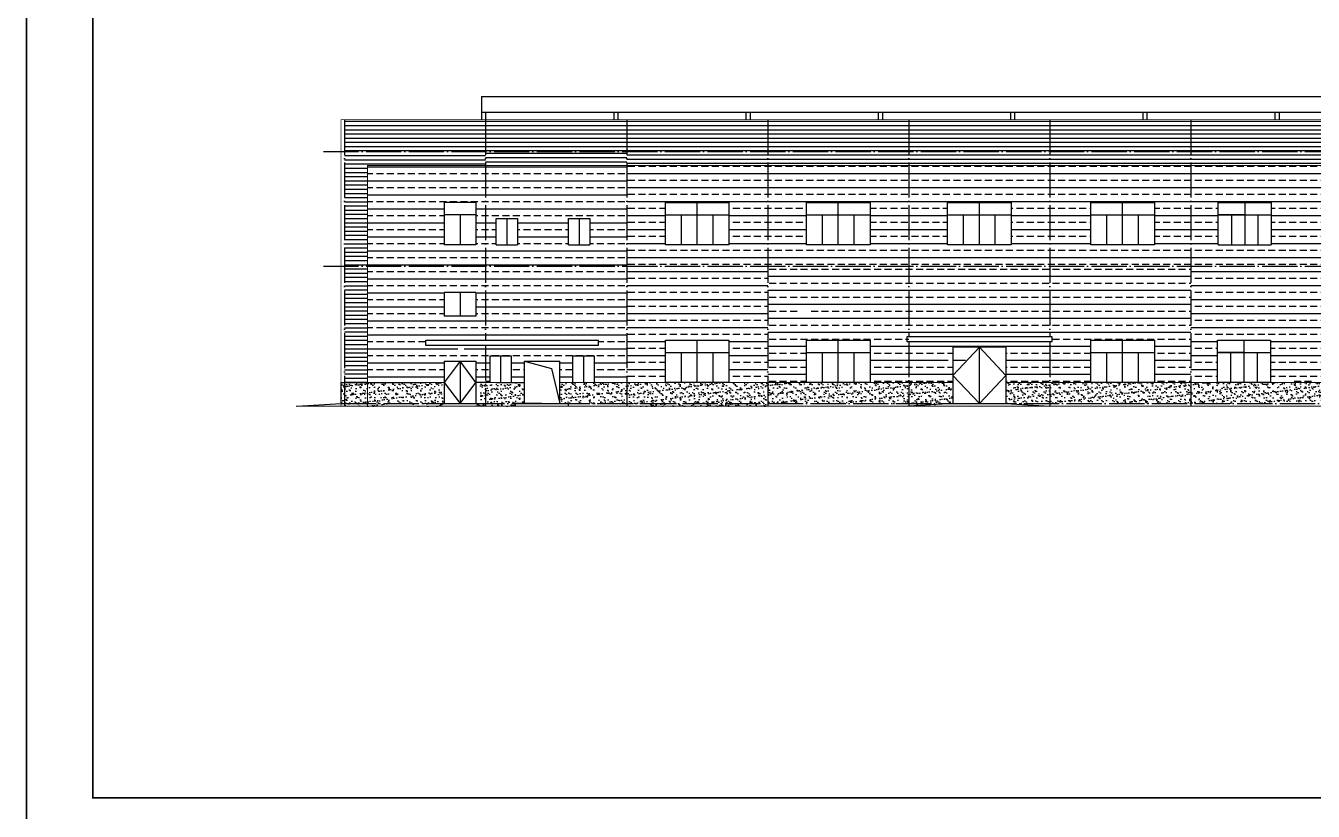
# Model space of a CAD drawing. Extents: x -518586 to 1253874, y -62343 to 661177.
# Drawn here: x 1096126 to 1169141, y 116640 to 161190 of the extents above; entities that cross this region are included whole.
import ezdxf

# ---------------------------------------------------------------- set-up
doc = ezdxf.new("R2010")
doc.units = 0
doc.header["$LTSCALE"] = 1000
doc.header["$MEASUREMENT"] = 0
doc.linetypes.add('DOTE', pattern=[2.42, 2, -0.2, 0.02, -0.2])
for name, color, linetype in [('DOTE', 9, 'DOTE'), ('WALL', 6, 'Continuous'), ('WINDOW', 4, 'Continuous'), ('图框', 7, 'Continuous'), ('尺寸线', 3, 'Continuous'), ('路', 150, 'Continuous')]:
    doc.layers.add(name, color=color, linetype=linetype)
pattern_1 = [(180, (-311176.11, 82430.06), (-4e-14, -238.125), [])]
pattern_2 = [(180, (-341733.9, 189322), (-2e-13, -793.75), []), (180, (-342130.8, 189718.9), (-2e-13, -793.75), [396.875, -198.4375])]
pattern_3 = [(37.5, (-341733.93, 189322), (-12.59867, 385.364754), [0, -304, 0, -340, 0, -325]), (7.5, (-341733.93, 189322), (353.95534, 564.42921), [0, -164, 0, -274, 0, -105]), (327.5, (-341979.93, 189322), (622.82837, 1.13181), [0, -100, 0, -360, 0, -470]), (317.5, (-341979.93, 189322), (601.22532, 175.53511), [0, -50, 0, -236, 0, -270])]
pattern_4 = [(180, (0, 0), (-2e-13, -793.75), []), (180, (-396.9, 396.9), (-2e-13, -793.75), [396.875, -198.4375])]
pattern_5 = [(180, (0, 0), (-4e-14, -238.125), [])]
pattern_6 = [(37.5, (0, 0), (-12.59867, 385.36475), [0, -304, 0, -340, 0, -325]), (7.5, (0, 0), (353.95534, 564.42921), [0, -164, 0, -274, 0, -105]), (327.5, (-246, 0), (622.82837, 1.13181), [0, -100, 0, -360, 0, -470]), (317.5, (-246, 0), (601.22532, 175.53511), [0, -50, 0, -236, 0, -270])]

msp = doc.modelspace()

# ---------------------------------------------------------------- hatches: boundary and pattern name
h = msp.add_hatch()
h.set_pattern_fill('ANSI31', color=251, scale=150, angle=135, style=0)
h.set_pattern_definition(pattern_1)
h.paths.add_polyline_path([(1122207, 154062), (1122207, 155862), (1114207, 155862), (1114207, 154062)])
h = msp.add_hatch()
h.set_pattern_fill('ANSI31', color=251, scale=150, angle=135, style=0)
h.set_pattern_definition(pattern_1)
h.paths.add_polyline_path([(1130207, 154062), (1130207, 155862), (1122207, 155862), (1122207, 154062)])
h = msp.add_hatch()
h.set_pattern_fill('ANSI31', color=251, scale=150, angle=135, style=0)
h.set_pattern_definition(pattern_1)
h.paths.add_polyline_path([(1138207, 154062), (1138207, 155862), (1130207, 155862), (1130207, 154062)])
h = msp.add_hatch()
h.set_pattern_fill('ANSI31', color=251, scale=150, angle=135, style=0)
h.set_pattern_definition(pattern_1)
h.paths.add_polyline_path([(1146207, 154062), (1146207, 155862), (1138207, 155862), (1138207, 154062)])
h = msp.add_hatch()
h.set_pattern_fill('ANSI31', color=251, scale=150, angle=135, style=0)
h.set_pattern_definition(pattern_1)
h.paths.add_polyline_path([(1154207, 154062), (1154207, 155862), (1146207, 155862), (1146207, 154062)])
h = msp.add_hatch()
h.set_pattern_fill('ANSI31', color=251, scale=150, angle=135, style=0)
h.set_pattern_definition(pattern_1)
h.paths.add_polyline_path([(1162207, 154062), (1162207, 155862), (1154207, 155862), (1154207, 154062)])
h = msp.add_hatch()
h.set_pattern_fill('ANSI31', color=251, scale=150, angle=135, style=0)
h.set_pattern_definition(pattern_1)
h.paths.add_polyline_path([(1170207, 154062), (1170207, 155862), (1162207, 155862), (1162207, 154062)])
h = msp.add_hatch()
h.set_pattern_fill('ANSI31', color=251, scale=150, angle=135, style=0)
h.set_pattern_definition(pattern_5)
h.paths.add_polyline_path([(1114207, 154062), (1114207, 147562), (1115507, 147562), (1115507, 153262), (1122207, 153262), (1122207, 154062)])
h = msp.add_hatch()
h.set_pattern_fill('ANSI31', color=251, scale=150, angle=135, style=0)
h.set_pattern_definition([(180, (244.43, -7016.8), (-4e-14, -238.125), [])])
h.paths.add_polyline_path([(1122207, 154062), (1122207, 153262), (1130207, 153262), (1130207, 154062)])
h = msp.add_hatch()
h.set_pattern_fill('ANSI31', color=251, scale=150, angle=135, style=0)
h.set_pattern_definition(pattern_1)
h.paths.add_polyline_path([(1130207, 153262), (1138207, 153262), (1138207, 154062), (1130207, 154062)])
h = msp.add_hatch()
h.set_pattern_fill('ANSI31', color=251, scale=150, angle=135, style=0)
h.set_pattern_definition(pattern_1)
h.paths.add_polyline_path([(1138207, 153262), (1146207, 153262), (1146207, 154062), (1138207, 154062)])
h = msp.add_hatch()
h.set_pattern_fill('ANSI31', color=251, scale=150, angle=135, style=0)
h.set_pattern_definition(pattern_1)
h.paths.add_polyline_path([(1146207, 153262), (1154207, 153262), (1154207, 154062), (1146207, 154062)])
h = msp.add_hatch()
h.set_pattern_fill('ANSI31', color=251, scale=150, angle=135, style=0)
h.set_pattern_definition(pattern_1)
h.paths.add_polyline_path([(1154207, 153262), (1162207, 153262), (1162207, 154062), (1154207, 154062)])
h = msp.add_hatch()
h.set_pattern_fill('ANSI31', color=251, scale=150, angle=135, style=0)
h.set_pattern_definition(pattern_1)
h.paths.add_polyline_path([(1162207, 153262), (1170207, 153262), (1170207, 154062), (1162207, 154062)])
h = msp.add_hatch()
h.set_pattern_fill('ANSI33', color=253, scale=250, angle=135, style=0)
h.set_pattern_definition(pattern_4)
h.paths.add_polyline_path([(1115507, 147562), (1122207, 147562), (1122207, 153262), (1115507, 153262)])
h.paths.add_polyline_path([(1119857, 151162), (1121657, 151162), (1121657, 148762), (1119857, 148762)], flags=16)
h = msp.add_hatch()
h.set_pattern_fill('ANSI33', color=253, scale=250, angle=135, style=0)
h.set_pattern_definition(pattern_4)
h.paths.add_polyline_path([(1122207, 153262), (1122207, 147562), (1130207, 147562), (1130207, 153262)])
h.paths.add_polyline_path([(1126907, 150262), (1128107, 150262), (1128107, 148762), (1126907, 148762)], flags=16)
h.paths.add_polyline_path([(1124007, 150262), (1124007, 148762), (1122807, 148762), (1122807, 150262)], flags=16)
h = msp.add_hatch()
h.set_pattern_fill('ANSI33', color=253, scale=250, angle=135, style=0)
h.set_pattern_definition(pattern_2)
h.paths.add_polyline_path([(1130207, 147562), (1138207, 147562), (1138207, 153262), (1130207, 153262)])
h.paths.add_polyline_path([(1132407, 148762), (1132407, 151162), (1136007, 151162), (1136007, 148762)], flags=16)
h = msp.add_hatch()
h.set_pattern_fill('ANSI33', color=253, scale=250, angle=135, style=0)
h.set_pattern_definition(pattern_2)
h.paths.add_polyline_path([(1138207, 147562), (1146207, 147562), (1146207, 153262), (1138207, 153262)])
h.paths.add_polyline_path([(1140407, 148762), (1140407, 151162), (1144007, 151162), (1144007, 148762)], flags=16)
h = msp.add_hatch()
h.set_pattern_fill('ANSI33', color=253, scale=250, angle=135, style=0)
h.set_pattern_definition(pattern_2)
h.paths.add_polyline_path([(1146207, 147562), (1154207, 147562), (1154207, 153262), (1146207, 153262)])
h.paths.add_polyline_path([(1148407, 148762), (1148407, 151162), (1152007, 151162), (1152007, 148762)], flags=16)
h = msp.add_hatch()
h.set_pattern_fill('ANSI33', color=253, scale=250, angle=135, style=0)
h.set_pattern_definition(pattern_2)
h.paths.add_polyline_path([(1162207, 153262), (1154207, 153262), (1154207, 147562), (1162207, 147562)])
h.paths.add_polyline_path([(1160132, 151162), (1160132, 148762), (1156532, 148762), (1156532, 151162)], flags=16)
h = msp.add_hatch()
h.set_pattern_fill('ANSI33', color=253, scale=250, angle=135, style=0)
h.set_pattern_definition(pattern_2)
h.paths.add_polyline_path([(1166707, 143362), (1166707, 140962), (1170207, 140962), (1170207, 153262), (1162207, 153262), (1162207, 140962), (1163707, 140962), (1163707, 143362)])
h.paths.add_polyline_path([(1163752, 148762), (1163752, 151162), (1166752, 151162), (1166752, 148762)], flags=16)
h = msp.add_hatch()
h.set_pattern_fill('ANSI31', color=251, scale=150, angle=135, style=0)
h.set_pattern_definition(pattern_5)
h.paths.add_polyline_path([(1114207, 140962), (1114507, 140962), (1115507, 140962), (1115507, 147562), (1114207, 147562)])
h = msp.add_hatch()
h.set_pattern_fill('ANSI33', color=253, scale=250, angle=135, style=0)
h.set_pattern_definition(pattern_4)
h.paths.add_polyline_path([(1115507, 147562), (1115507, 140962), (1118807, 140962), (1119857, 140962), (1119857, 142162), (1121657, 142162), (1121657, 140962), (1122207, 140962), (1122207, 143062), (1120807, 143062), (1121107, 142762), (1120507, 142762), (1120807, 143062), (1118807, 143062), (1118807, 143362), (1120857, 143362), (1122207, 143362), (1122207, 147562)])
h.paths.add_polyline_path([(1119857, 146062), (1121657, 146062), (1121657, 144712), (1119857, 144712)], flags=16)
h = msp.add_hatch()
h.set_pattern_fill('ANSI33', color=253, scale=250, angle=135, style=0)
h.set_pattern_definition(pattern_4)
h.paths.add_polyline_path([(1130207, 147562), (1122207, 147562), (1122207, 143362), (1122307, 143362), (1128607, 143362), (1128607, 143062), (1122207, 143062), (1122207, 140962), (1122457, 140962), (1122457, 142462), (1123657, 142462), (1123657, 140962), (1124387, 140962), (1124387, 142162), (1126387, 142162), (1126387, 140962), (1127157, 140962), (1127157, 142462), (1128357, 142462), (1128357, 140962), (1130207, 140962)])
h = msp.add_hatch()
h.set_pattern_fill('ANSI33', color=253, scale=250, angle=135, style=0)
h.set_pattern_definition(pattern_2)
h.paths.add_polyline_path([(1138207, 147562), (1130207, 147562), (1130207, 140962), (1132407, 140962), (1132407, 143362), (1136007, 143362), (1136007, 140962), (1137207, 140962), (1138207, 140962)])
at = {"layer": '尺寸线'}
h = msp.add_hatch(dxfattribs=at)
h.set_pattern_fill('粉刷', color=0, scale=100, style=0)
h.set_pattern_definition(pattern_6)
h.paths.add_polyline_path([(1114007, 139762), (1114207, 139762), (1114207, 140962), (1114007, 140962)])
h = msp.add_hatch(dxfattribs=at)
h.set_pattern_fill('粉刷', color=0, scale=100, style=0)
h.set_pattern_definition(pattern_3)
h.paths.add_polyline_path([(1119807, 139762), (1119807, 140962), (1114507, 140962), (1114207, 140962), (1114207, 139762)])
h = msp.add_hatch(dxfattribs=at)
h.set_pattern_fill('粉刷', color=0, scale=100, style=0)
h.set_pattern_definition(pattern_3)
h.paths.add_polyline_path([(1122207, 140962), (1121907, 140962), (1121907, 139762), (1122207, 139762)])
h = msp.add_hatch(dxfattribs=at)
h.set_pattern_fill('粉刷', color=0, scale=100, style=0)
h.set_pattern_definition(pattern_6)
h.paths.add_polyline_path([(1122807, 140962), (1122207, 140962), (1122207, 139762), (1122457, 139762), (1124387, 139762), (1124387, 140962), (1123657, 140962)])
h = msp.add_hatch(dxfattribs=at)
h.set_pattern_fill('粉刷', color=0, scale=100, style=0)
h.set_pattern_definition(pattern_6)
h.paths.add_polyline_path([(1130207, 139762), (1130207, 140962), (1126407, 140962), (1126407, 139762), (1126887, 139762)])
h = msp.add_hatch(dxfattribs=at)
h.set_pattern_fill('粉刷', color=0, scale=100, style=0)
h.set_pattern_definition(pattern_3)
h.paths.add_polyline_path([(1138207, 139762), (1138207, 140962), (1137207, 140962), (1130207, 140962), (1130207, 139762)])
h = msp.add_hatch(dxfattribs=at)
h.set_pattern_fill('粉刷', color=0, scale=100, style=0)
h.set_pattern_definition(pattern_3)
h.paths.add_polyline_path([(1146207, 139762), (1146207, 140962), (1138207, 140962), (1138207, 139762)])
h = msp.add_hatch(dxfattribs=at)
h.set_pattern_fill('粉刷', color=0, scale=100, style=0)
h.set_pattern_definition(pattern_3)
h.paths.add_polyline_path([(1148707, 139762), (1148707, 140962), (1146207, 140962), (1146207, 139762)])
h = msp.add_hatch(dxfattribs=at)
h.set_pattern_fill('粉刷', color=0, scale=100, style=0)
h.set_pattern_definition(pattern_3)
h.paths.add_polyline_path([(1154207, 139762), (1154207, 140962), (1151707, 140962), (1151707, 139762)])
h = msp.add_hatch(dxfattribs=at)
h.set_pattern_fill('粉刷', color=0, scale=100, style=0)
h.set_pattern_definition(pattern_3)
h.paths.add_polyline_path([(1162207, 140962), (1154207, 140962), (1154207, 139762), (1162207, 139762)])
h = msp.add_hatch(dxfattribs=at)
h.set_pattern_fill('粉刷', color=0, scale=100, style=0)
h.set_pattern_definition(pattern_3)
h.paths.add_polyline_path([(1162207, 140962), (1162207, 139762), (1170207, 139762), (1170207, 140962)])
h = msp.add_hatch(dxfattribs=at)
h.set_pattern_fill('粉刷', color=0, scale=100, style=0)
h.set_pattern_definition(pattern_6)
h.paths.add_polyline_path([(1114207, 139762), (1114007, 139762), (1114007, 139612), (1114207, 139612)])
h = msp.add_hatch(dxfattribs=at)
h.set_pattern_fill('粉刷', color=0, scale=100, style=0)
h.set_pattern_definition(pattern_6)
h.paths.add_polyline_path([(1114207, 139762), (1114207, 139612), (1115507, 139612), (1115507, 139762)])
h = msp.add_hatch(dxfattribs=at)
h.set_pattern_fill('粉刷', color=0, scale=100, style=0)
h.set_pattern_definition(pattern_6)
h.paths.add_polyline_path([(1115507, 139762), (1115507, 139612), (1119557, 139612), (1119857, 139762)])
h = msp.add_hatch(dxfattribs=at)
h.set_pattern_fill('粉刷', color=0, scale=100, style=0)
h.set_pattern_definition(pattern_6)
h.paths.add_polyline_path([(1121657, 139762), (1121957, 139612), (1122207, 139612), (1122207, 139762)])
h = msp.add_hatch(dxfattribs=at)
h.set_pattern_fill('粉刷', color=0, scale=100, style=0)
h.set_pattern_definition(pattern_6)
h.paths.add_polyline_path([(1122207, 139762), (1122207, 139612), (1123887, 139612), (1123887, 139762)])
h = msp.add_hatch(dxfattribs=at)
h.set_pattern_fill('粉刷', color=0, scale=100, style=0)
h.set_pattern_definition(pattern_6)
h.paths.add_polyline_path([(1138207, 139612), (1138207, 139762), (1130207, 139762), (1130207, 139612)])
h = msp.add_hatch(dxfattribs=at)
h.set_pattern_fill('粉刷', color=0, scale=100, style=0)
h.set_pattern_definition(pattern_6)
h.paths.add_polyline_path([(1148707, 139762), (1146207, 139762), (1146207, 139612)], flags=17)

# ---------------------------------------------------------------- linework, layer by layer
for p, q in [((1121967, 157181), (1121967, 155862)), ((1121967, 157181), (1210447, 157181)), ((1121967, 156281), (1210447, 156281)), ((1122207, 156281), (1122207, 155862)), ((1129467, 156281), (1129467, 155862)), ((1129707, 156281), (1129707, 155862)), ((1136967, 156281), (1136967, 155862)), ((1137207, 156281), (1137207, 155862)), ((1144467, 156281), (1144467, 155862)), ((1144707, 156281), (1144707, 155862)), ((1151967, 156281), (1151967, 155862)), ((1151967, 156281), (1151967, 155862)), ((1152207, 156281), (1152207, 155862)), ((1152207, 156281), (1152207, 155862)), ((1159467, 156281), (1159467, 155862)), ((1159467, 156281), (1159467, 155862)), ((1159467, 156281), (1159467, 155862)), ((1159467, 156281), (1159467, 155862)), ((1159707, 156281), (1159707, 155862)), ((1159707, 156281), (1159707, 155862)), ((1159707, 156281), (1159707, 155862)), ((1159707, 156281), (1159707, 155862)), ((1166967, 156281), (1166967, 155862)), ((1166967, 156281), (1166967, 155862)), ((1166967, 156281), (1166967, 155862)), ((1167207, 156281), (1167207, 155862)), ((1167207, 156281), (1167207, 155862)), ((1167207, 156281), (1167207, 155862))]:
    msp.add_line(p, q)
at = {"color": 253}
for p, q in [((1146207, 146971), (1138207, 146971)), ((1138680, 147368), (1138283, 147368)), ((1139276, 147368), (1138879, 147368)), ((1139871, 147368), (1139474, 147368)), ((1140466, 147368), (1140069, 147368)), ((1141062, 147368), (1140665, 147368)), ((1141657, 147368), (1141260, 147368)), ((1142252, 147368), (1141855, 147368)), ((1142848, 147368), (1142451, 147368)), ((1143443, 147368), (1143046, 147368)), ((1144038, 147368), (1143641, 147368)), ((1144633, 147368), (1144237, 147368)), ((1145229, 147368), (1144832, 147368)), ((1145824, 147368), (1145427, 147368)), ((1146207, 147368), (1146023, 147368)), ((1146419, 147368), (1146207, 147368)), ((1154207, 146971), (1146207, 146971)), ((1147015, 147368), (1146618, 147368)), ((1147610, 147368), (1147213, 147368)), ((1148205, 147368), (1147808, 147368)), ((1148801, 147368), (1148404, 147368)), ((1149396, 147368), (1148999, 147368)), ((1149991, 147368), (1149594, 147368)), ((1150587, 147368), (1150190, 147368)), ((1151182, 147368), (1150785, 147368)), ((1151777, 147368), (1151380, 147368)), ((1152373, 147368), (1151976, 147368)), ((1152968, 147368), (1152571, 147368)), ((1153563, 147368), (1153166, 147368)), ((1154158, 147368), (1153762, 147368)), ((1162207, 146971), (1154207, 146971)), ((1154754, 147368), (1154357, 147368)), ((1155349, 147368), (1154952, 147368)), ((1155944, 147368), (1155548, 147368)), ((1156540, 147368), (1156143, 147368)), ((1157135, 147368), (1156738, 147368)), ((1157730, 147368), (1157333, 147368)), ((1158326, 147368), (1157929, 147368)), ((1158921, 147368), (1158524, 147368)), ((1159516, 147368), (1159119, 147368)), ((1160112, 147368), (1159715, 147368)), ((1160707, 147368), (1160310, 147368)), ((1161302, 147368), (1160905, 147368)), ((1161898, 147368), (1161501, 147368)), ((1162207, 147368), (1162096, 147368)), ((1146207, 146177), (1138207, 146177)), ((1138680, 146574), (1138283, 146574)), ((1139276, 146574), (1138879, 146574)), ((1139871, 146574), (1139474, 146574)), ((1140466, 146574), (1140069, 146574)), ((1141062, 146574), (1140665, 146574)), ((1141657, 146574), (1141260, 146574)), ((1142252, 146574), (1141855, 146574)), ((1142848, 146574), (1142451, 146574)), ((1143443, 146574), (1143046, 146574)), ((1144038, 146574), (1143641, 146574)), ((1144633, 146574), (1144237, 146574)), ((1145229, 146574), (1144832, 146574)), ((1145824, 146574), (1145427, 146574)), ((1146207, 146574), (1146023, 146574)), ((1146419, 146574), (1146207, 146574)), ((1154207, 146177), (1146207, 146177)), ((1147015, 146574), (1146618, 146574)), ((1147610, 146574), (1147213, 146574)), ((1148205, 146574), (1147808, 146574)), ((1148801, 146574), (1148404, 146574)), ((1149396, 146574), (1148999, 146574)), ((1149991, 146574), (1149594, 146574)), ((1150587, 146574), (1150190, 146574)), ((1151182, 146574), (1150785, 146574)), ((1151777, 146574), (1151380, 146574)), ((1152373, 146574), (1151976, 146574)), ((1152968, 146574), (1152571, 146574)), ((1153563, 146574), (1153166, 146574)), ((1154158, 146574), (1153762, 146574)), ((1162207, 146177), (1154207, 146177)), ((1154754, 146574), (1154357, 146574)), ((1155349, 146574), (1154952, 146574)), ((1155944, 146574), (1155548, 146574)), ((1156540, 146574), (1156143, 146574)), ((1157135, 146574), (1156738, 146574)), ((1157730, 146574), (1157333, 146574)), ((1158326, 146574), (1157929, 146574)), ((1158921, 146574), (1158524, 146574)), ((1159516, 146574), (1159119, 146574)), ((1160112, 146574), (1159715, 146574)), ((1160707, 146574), (1160310, 146574)), ((1161302, 146574), (1160905, 146574)), ((1161898, 146574), (1161501, 146574)), ((1162207, 146574), (1162096, 146574)), ((1146207, 145383), (1138207, 145383)), ((1138680, 145780), (1138283, 145780)), ((1139276, 145780), (1138879, 145780)), ((1139871, 145780), (1139474, 145780)), ((1140466, 145780), (1140069, 145780)), ((1141062, 145780), (1140665, 145780)), ((1141657, 145780), (1141260, 145780)), ((1142252, 145780), (1141855, 145780)), ((1142848, 145780), (1142451, 145780)), ((1143443, 145780), (1143046, 145780)), ((1144038, 145780), (1143641, 145780)), ((1144633, 145780), (1144237, 145780)), ((1145229, 145780), (1144832, 145780)), ((1145824, 145780), (1145427, 145780)), ((1146207, 145780), (1146023, 145780)), ((1146419, 145780), (1146207, 145780)), ((1154207, 145383), (1146207, 145383)), ((1147015, 145780), (1146618, 145780)), ((1147610, 145780), (1147213, 145780)), ((1148205, 145780), (1147808, 145780)), ((1148801, 145780), (1148404, 145780)), ((1149396, 145780), (1148999, 145780)), ((1149991, 145780), (1149594, 145780)), ((1150587, 145780), (1150190, 145780)), ((1151182, 145780), (1150785, 145780)), ((1151777, 145780), (1151380, 145780)), ((1152373, 145780), (1151976, 145780)), ((1152968, 145780), (1152571, 145780)), ((1153563, 145780), (1153166, 145780)), ((1154158, 145780), (1153762, 145780)), ((1162207, 145383), (1154207, 145383)), ((1154754, 145780), (1154357, 145780)), ((1155349, 145780), (1154952, 145780)), ((1155944, 145780), (1155548, 145780)), ((1156540, 145780), (1156143, 145780)), ((1157135, 145780), (1156738, 145780)), ((1157730, 145780), (1157333, 145780)), ((1158326, 145780), (1157929, 145780)), ((1158921, 145780), (1158524, 145780)), ((1159516, 145780), (1159119, 145780)), ((1160112, 145780), (1159715, 145780)), ((1160707, 145780), (1160310, 145780)), ((1161302, 145780), (1160905, 145780)), ((1161898, 145780), (1161501, 145780)), ((1162207, 145780), (1162096, 145780)), ((1146207, 144589), (1138207, 144589)), ((1138680, 144986), (1138283, 144986)), ((1139276, 144986), (1138879, 144986)), ((1139871, 144986), (1139474, 144986)), ((1141062, 144986), (1140665, 144986)), ((1141657, 144986), (1141260, 144986)), ((1142252, 144986), (1141855, 144986)), ((1142848, 144986), (1142451, 144986)), ((1143443, 144986), (1143046, 144986)), ((1144038, 144986), (1143641, 144986)), ((1144633, 144986), (1144237, 144986)), ((1145229, 144986), (1144832, 144986)), ((1145824, 144986), (1145427, 144986)), ((1146207, 144986), (1146023, 144986)), ((1146419, 144986), (1146207, 144986)), ((1154207, 144589), (1146207, 144589)), ((1147015, 144986), (1146618, 144986)), ((1147610, 144986), (1147213, 144986)), ((1148205, 144986), (1147808, 144986)), ((1148801, 144986), (1148404, 144986)), ((1149396, 144986), (1148999, 144986)), ((1149991, 144986), (1149594, 144986)), ((1150587, 144986), (1150190, 144986)), ((1151182, 144986), (1150785, 144986)), ((1151777, 144986), (1151380, 144986)), ((1152373, 144986), (1151976, 144986)), ((1152968, 144986), (1152571, 144986)), ((1153563, 144986), (1153166, 144986)), ((1154158, 144986), (1153762, 144986)), ((1162207, 144589), (1154207, 144589)), ((1154754, 144986), (1154357, 144986)), ((1155349, 144986), (1154952, 144986)), ((1155944, 144986), (1155548, 144986)), ((1156540, 144986), (1156143, 144986)), ((1157135, 144986), (1156738, 144986)), ((1157730, 144986), (1157333, 144986)), ((1158326, 144986), (1157929, 144986)), ((1158921, 144986), (1158524, 144986)), ((1159516, 144986), (1159119, 144986)), ((1160112, 144986), (1159715, 144986)), ((1160707, 144986), (1160310, 144986)), ((1161302, 144986), (1160905, 144986)), ((1161898, 144986), (1161501, 144986)), ((1162207, 144986), (1162096, 144986)), ((1138680, 144193), (1138283, 144193)), ((1139276, 144193), (1138879, 144193)), ((1139871, 144193), (1139474, 144193)), ((1140466, 144193), (1140069, 144193)), ((1141062, 144193), (1140665, 144193)), ((1141657, 144193), (1141260, 144193)), ((1142252, 144193), (1141855, 144193)), ((1142848, 144193), (1142451, 144193)), ((1143443, 144193), (1143046, 144193)), ((1144038, 144193), (1143641, 144193)), ((1144633, 144193), (1144237, 144193)), ((1145229, 144193), (1144832, 144193)), ((1145824, 144193), (1145427, 144193)), ((1146207, 144193), (1146023, 144193)), ((1146419, 144193), (1146207, 144193)), ((1147015, 144193), (1146618, 144193)), ((1147610, 144193), (1147213, 144193)), ((1148205, 144193), (1147808, 144193)), ((1148801, 144193), (1148404, 144193)), ((1149396, 144193), (1148999, 144193)), ((1149991, 144193), (1149594, 144193)), ((1150587, 144193), (1150190, 144193)), ((1151182, 144193), (1150785, 144193)), ((1151777, 144193), (1151380, 144193)), ((1152373, 144193), (1151976, 144193)), ((1152968, 144193), (1152571, 144193)), ((1153563, 144193), (1153166, 144193)), ((1154158, 144193), (1153762, 144193)), ((1154754, 144193), (1154357, 144193)), ((1155349, 144193), (1154952, 144193)), ((1155944, 144193), (1155548, 144193)), ((1156540, 144193), (1156143, 144193)), ((1157135, 144193), (1156738, 144193)), ((1157730, 144193), (1157333, 144193)), ((1158326, 144193), (1157929, 144193)), ((1158921, 144193), (1158524, 144193)), ((1159516, 144193), (1159119, 144193)), ((1160112, 144193), (1159715, 144193)), ((1160707, 144193), (1160310, 144193)), ((1161302, 144193), (1160905, 144193)), ((1161898, 144193), (1161501, 144193)), ((1162207, 144193), (1162096, 144193)), ((1146207, 143796), (1138207, 143796)), ((1138680, 143399), (1138283, 143399)), ((1139276, 143399), (1138879, 143399)), ((1139871, 143399), (1139474, 143399)), ((1140466, 143399), (1140069, 143399)), ((1141062, 143399), (1140665, 143399)), ((1141657, 143399), (1141260, 143399)), ((1142252, 143399), (1141855, 143399)), ((1142848, 143399), (1142451, 143399)), ((1143443, 143399), (1143046, 143399)), ((1144038, 143399), (1143641, 143399)), ((1144633, 143399), (1144237, 143399)), ((1145229, 143399), (1144832, 143399)), ((1145824, 143399), (1145427, 143399)), ((1146207, 143399), (1146023, 143399)), ((1154207, 143796), (1146207, 143796)), ((1162207, 143796), (1154207, 143796)), ((1154754, 143399), (1154357, 143399)), ((1155349, 143399), (1154952, 143399)), ((1155944, 143399), (1155548, 143399)), ((1156540, 143399), (1156143, 143399)), ((1157135, 143399), (1156738, 143399)), ((1157730, 143399), (1157333, 143399)), ((1158326, 143399), (1157929, 143399)), ((1158921, 143399), (1158524, 143399)), ((1159516, 143399), (1159119, 143399)), ((1160112, 143399), (1159715, 143399)), ((1160707, 143399), (1160310, 143399)), ((1161302, 143399), (1160905, 143399)), ((1161898, 143399), (1161501, 143399)), ((1162207, 143399), (1162096, 143399)), ((1140407, 143002), (1138207, 143002)), ((1138680, 142605), (1138283, 142605)), ((1139276, 142605), (1138879, 142605)), ((1139871, 142605), (1139474, 142605)), ((1140407, 142605), (1140069, 142605)), ((1146207, 143002), (1144007, 143002)), ((1144038, 142605), (1144007, 142605)), ((1144633, 142605), (1144237, 142605)), ((1145229, 142605), (1144832, 142605)), ((1145824, 142605), (1145427, 142605)), ((1146207, 142605), (1146023, 142605)), ((1154207, 143002), (1146207, 143002)), ((1146419, 142605), (1146207, 142605)), ((1147015, 142605), (1146618, 142605)), ((1147610, 142605), (1147213, 142605)), ((1148205, 142605), (1147808, 142605)), ((1148707, 142605), (1148404, 142605)), ((1151777, 142605), (1151707, 142605)), ((1152373, 142605), (1151976, 142605)), ((1152968, 142605), (1152571, 142605)), ((1153563, 142605), (1153166, 142605)), ((1154158, 142605), (1153762, 142605)), ((1156532, 143002), (1154207, 143002)), ((1154754, 142605), (1154357, 142605)), ((1155349, 142605), (1154952, 142605)), ((1155944, 142605), (1155548, 142605)), ((1156532, 142605), (1156143, 142605)), ((1162207, 143002), (1160132, 143002)), ((1160707, 142605), (1160310, 142605)), ((1161302, 142605), (1160905, 142605)), ((1161898, 142605), (1161501, 142605)), ((1162207, 142605), (1162096, 142605)), ((1140407, 142208), (1138207, 142208)), ((1138680, 141811), (1138283, 141811)), ((1139276, 141811), (1138879, 141811)), ((1139871, 141811), (1139474, 141811)), ((1140407, 141811), (1140069, 141811)), ((1146207, 142208), (1144007, 142208)), ((1144038, 141811), (1144007, 141811)), ((1144633, 141811), (1144237, 141811)), ((1145229, 141811), (1144832, 141811)), ((1145824, 141811), (1145427, 141811)), ((1146207, 141811), (1146023, 141811)), ((1148431, 142208), (1146207, 142208)), ((1146419, 141811), (1146207, 141811)), ((1147015, 141811), (1146618, 141811)), ((1147610, 141811), (1147213, 141811)), ((1148205, 141811), (1147808, 141811)), ((1148707, 141811), (1148404, 141811)), ((1149420, 142208), (1148707, 142208)), ((1154207, 142208), (1151707, 142208)), ((1151777, 141811), (1151707, 141811)), ((1152373, 141811), (1151976, 141811)), ((1152968, 141811), (1152571, 141811)), ((1153563, 141811), (1153166, 141811)), ((1154158, 141811), (1153762, 141811)), ((1156532, 142208), (1154207, 142208)), ((1154754, 141811), (1154357, 141811)), ((1155349, 141811), (1154952, 141811)), ((1155944, 141811), (1155548, 141811)), ((1156532, 141811), (1156143, 141811)), ((1162207, 142208), (1160132, 142208)), ((1160707, 141811), (1160310, 141811)), ((1161302, 141811), (1160905, 141811)), ((1161898, 141811), (1161501, 141811)), ((1162207, 141811), (1162096, 141811)), ((1122432, 141018), (1122210, 141018)), ((1140407, 141414), (1138207, 141414)), ((1138680, 141018), (1138283, 141018)), ((1139276, 141018), (1138879, 141018)), ((1139871, 141018), (1139474, 141018)), ((1140407, 141018), (1140069, 141018)), ((1146207, 141414), (1144007, 141414)), ((1144038, 141018), (1144007, 141018)), ((1144633, 141018), (1144237, 141018)), ((1145229, 141018), (1144832, 141018)), ((1145824, 141018), (1145427, 141018)), ((1146207, 141018), (1146023, 141018)), ((1148707, 141414), (1146207, 141414)), ((1146419, 141018), (1146207, 141018)), ((1147015, 141018), (1146618, 141018)), ((1147610, 141018), (1147213, 141018)), ((1148205, 141018), (1147808, 141018)), ((1148707, 141018), (1148404, 141018)), ((1154207, 141414), (1151707, 141414)), ((1151777, 141018), (1151707, 141018)), ((1152373, 141018), (1151976, 141018)), ((1152968, 141018), (1152571, 141018)), ((1153563, 141018), (1153166, 141018)), ((1154158, 141018), (1153762, 141018)), ((1156532, 141414), (1154207, 141414)), ((1154754, 141018), (1154357, 141018)), ((1155349, 141018), (1154952, 141018)), ((1155944, 141018), (1155548, 141018)), ((1156532, 141018), (1156143, 141018)), ((1162207, 141414), (1160132, 141414)), ((1160707, 141018), (1160310, 141018)), ((1161302, 141018), (1160905, 141018)), ((1161898, 141018), (1161501, 141018)), ((1162207, 141018), (1162096, 141018)), ((1168446, 141018), (1168049, 141018)), ((1169041, 141018), (1168644, 141018))]:
    msp.add_line(p, q, dxfattribs=at)
at = {"layer": 'DOTE', "color": 8}
for p, q in [((1114207, 155862), (1114207, 139612)), ((1122207, 155862), (1122207, 143362)), ((1130207, 155862), (1130207, 139612)), ((1138207, 155862), (1138207, 139612)), ((1146207, 155862), (1146207, 143562)), ((1154207, 155862), (1154207, 143562)), ((1162207, 155862), (1162207, 139612)), ((1113004, 154062), (1218912, 154062)), ((1113004, 147562), (1218912, 147562)), ((1146207, 143262), (1146207, 139612)), ((1154207, 143262), (1154207, 139612)), ((1122207, 143062), (1122207, 139612)), ((1114007, 139762), (1218407, 139762))]:
    msp.add_line(p, q, dxfattribs=at)
at = {"layer": 'WALL', "color": 0, "const_width": 50}
msp.add_lwpolyline([(1111448, 139612), (1220900, 139612)], dxfattribs=at)
at = {"layer": 'WINDOW'}
for p, q in [((1121657, 151162), (1119857, 151162)), ((1119857, 151162), (1119857, 148762)), ((1121657, 151162), (1121657, 148762)), ((1134207, 148762), (1134207, 151162)), ((1142207, 148762), (1142207, 151162)), ((1150207, 148762), (1150207, 151162)), ((1158332, 148762), (1158332, 151162)), ((1163752, 151162), (1166752, 151162)), ((1163752, 148762), (1163752, 151162)), ((1165252, 151162), (1165252, 148762)), ((1166752, 151162), (1166752, 148762)), ((1121657, 150462), (1119857, 150462)), ((1120757, 150462), (1120757, 148762)), ((1132407, 150462), (1136007, 150462)), ((1133307, 148762), (1133307, 150462)), ((1135107, 148762), (1135107, 150462)), ((1140407, 150462), (1144007, 150462)), ((1141307, 148762), (1141307, 150462)), ((1143107, 148762), (1143107, 150462)), ((1148407, 150462), (1152007, 150462)), ((1149307, 148762), (1149307, 150462)), ((1151107, 148762), (1151107, 150462)), ((1156532, 150462), (1160132, 150462)), ((1157432, 148762), (1157432, 150462)), ((1159232, 148762), (1159232, 150462)), ((1163752, 150462), (1166752, 150462)), ((1165252, 150462), (1163752, 150462)), ((1164502, 150462), (1164502, 148762)), ((1166002, 150462), (1166002, 148762)), ((1122807, 148762), (1122807, 150262)), ((1122807, 150262), (1124007, 150262)), ((1123407, 150262), (1123407, 148762)), ((1124007, 150262), (1124007, 148762)), ((1126907, 148762), (1126907, 150262)), ((1126907, 150262), (1128107, 150262)), ((1127507, 150262), (1127507, 148762)), ((1128107, 150262), (1128107, 148762)), ((1121657, 148762), (1119857, 148762)), ((1122807, 148762), (1124007, 148762)), ((1126907, 148762), (1128107, 148762)), ((1163752, 148762), (1166752, 148762)), ((1121657, 146062), (1119857, 146062)), ((1119857, 146062), (1119857, 144712)), ((1120757, 146062), (1120757, 144712)), ((1121657, 146062), (1121657, 144712)), ((1121657, 144712), (1119857, 144712)), ((1118807, 143062), (1118807, 143362)), ((1118807, 143362), (1120857, 143362)), ((1120857, 143362), (1128607, 143362)), ((1122107, 143362), (1122307, 143362)), ((1128607, 143062), (1128607, 143362)), ((1134207, 140962), (1134207, 143362)), ((1142207, 140962), (1142207, 143362)), ((1146107, 143562), (1154307, 143562)), ((1146107, 143262), (1146107, 143562)), ((1154307, 143262), (1146107, 143262)), ((1154307, 143562), (1154307, 143262)), ((1158332, 140962), (1158332, 143362)), ((1163707, 143362), (1166707, 143362)), ((1163707, 140962), (1163707, 143362)), ((1165207, 143362), (1165207, 140962)), ((1166707, 143362), (1166707, 140962)), ((1128607, 143062), (1118807, 143062)), ((1122457, 140962), (1122457, 142462)), ((1122457, 142462), (1123657, 142462)), ((1123057, 142462), (1123057, 140962)), ((1123657, 142462), (1123657, 140962)), ((1127157, 140962), (1127157, 142462)), ((1127157, 142462), (1128357, 142462)), ((1127757, 142462), (1127757, 140962)), ((1128357, 142462), (1128357, 140962)), ((1132407, 142662), (1136007, 142662)), ((1133307, 140962), (1133307, 142662)), ((1135107, 140962), (1135107, 142662)), ((1140407, 142662), (1144007, 142662)), ((1141307, 140962), (1141307, 142662)), ((1143107, 140962), (1143107, 142662)), ((1151707, 142962), (1148707, 142962)), ((1148707, 142962), (1148707, 139762)), ((1150207, 142962), (1148707, 141362)), ((1150207, 139762), (1150207, 142962)), ((1151707, 141362), (1150207, 142962)), ((1151707, 142962), (1151707, 139762)), ((1156532, 142662), (1160132, 142662)), ((1157432, 140962), (1157432, 142662)), ((1159232, 140962), (1159232, 142662)), ((1163707, 142662), (1166707, 142662)), ((1165207, 142662), (1163707, 142662)), ((1164457, 142662), (1164457, 140962)), ((1165957, 142662), (1165957, 140962)), ((1119857, 142162), (1121657, 142162)), ((1119857, 142162), (1119857, 139762)), ((1120757, 142162), (1119857, 140962)), ((1120757, 142162), (1120757, 139762)), ((1121657, 140962), (1120757, 142162)), ((1121657, 142162), (1121657, 139762)), ((1119857, 140962), (1120757, 139762)), ((1120757, 139762), (1121657, 140962)), ((1148707, 141362), (1150207, 139762)), ((1150207, 139762), (1151707, 141362)), ((1166707, 140962), (1163707, 140962)), ((1119857, 139762), (1121657, 139762))]:
    msp.add_line(p, q, dxfattribs=at)
for points in [[(1132407, 151162), (1136007, 151162), (1136007, 148762), (1132407, 148762)], [(1140407, 151162), (1144007, 151162), (1144007, 148762), (1140407, 148762)], [(1148407, 151162), (1152007, 151162), (1152007, 148762), (1148407, 148762)], [(1156532, 151162), (1160132, 151162), (1160132, 148762), (1156532, 148762)], [(1132407, 143362), (1136007, 143362), (1136007, 140962), (1132407, 140962)], [(1140407, 143362), (1144007, 143362), (1144007, 140962), (1140407, 140962)], [(1156532, 143362), (1160132, 143362), (1160132, 140962), (1156532, 140962)]]:
    msp.add_lwpolyline(points, close=True, dxfattribs=at)
at = {"layer": '图框', "color": 4, "const_width": 98.6}
for points in [[(1096175, 115907), (1253825, 115907), (1253825, 205007), (1096175, 205007)], [(1099925, 117407), (1252325, 117407), (1252325, 203507), (1099925, 203507)]]:
    msp.add_lwpolyline(points, close=True, dxfattribs=at)
at = {"layer": '尺寸线', "color": 0}
for p, q in [((1124407, 139762), (1124407, 142162)), ((1124407, 142162), (1126407, 142162)), ((1124407, 142162), (1125942, 141750)), ((1125942, 141750), (1126407, 139762)), ((1126407, 139762), (1126407, 142162)), ((1114007, 139762), (1114007, 140962)), ((1114007, 140962), (1118807, 140962)), ((1122207, 140962), (1121657, 140962)), ((1122207, 140962), (1121907, 140962)), ((1122807, 140962), (1124007, 140962)), ((1123657, 140962), (1124387, 140962)), ((1119857, 139762), (1119557, 139612)), ((1121657, 139762), (1121957, 139612)), ((1121657, 139762), (1122457, 139762)), ((1122207, 139612), (1121657, 139612)), ((1125387, 139762), (1123887, 139762)), ((1123887, 139762), (1123887, 139612)), ((1125387, 139762), (1126887, 139762)), ((1126887, 139762), (1126887, 139612)), ((1148707, 139762), (1151707, 139762))]:
    msp.add_line(p, q, dxfattribs=at)
at = {"layer": '路', "color": 0}
for p, q in [((1121967, 157181), (1121967, 155862)), ((1111507, 139612), (1114007, 139762)), ((1148707, 139762), (1146207, 139612)), ((1151707, 139762), (1154207, 139612))]:
    msp.add_line(p, q, dxfattribs=at)
at = {"layer": '路', "color": 0, "const_width": 50}
for points in [[(1113979, 155862), (1218379, 155862)], [(1114007, 152762), (1114007, 155862)], [(1114007, 152762), (1114007, 139612)], [(1115507, 139612), (1115507, 153262), (1216907, 153262), (1216907, 140962)], [(1114507, 140962), (1114007, 140962)], [(1119857, 140962), (1114507, 140962)], [(1121657, 140962), (1124407, 140962)], [(1126407, 140962), (1137207, 140962)], [(1137207, 140962), (1148707, 140962)], [(1151707, 140962), (1177207, 140962)]]:
    msp.add_lwpolyline(points, dxfattribs=at)

doc.saveas('drawing.dxf')
